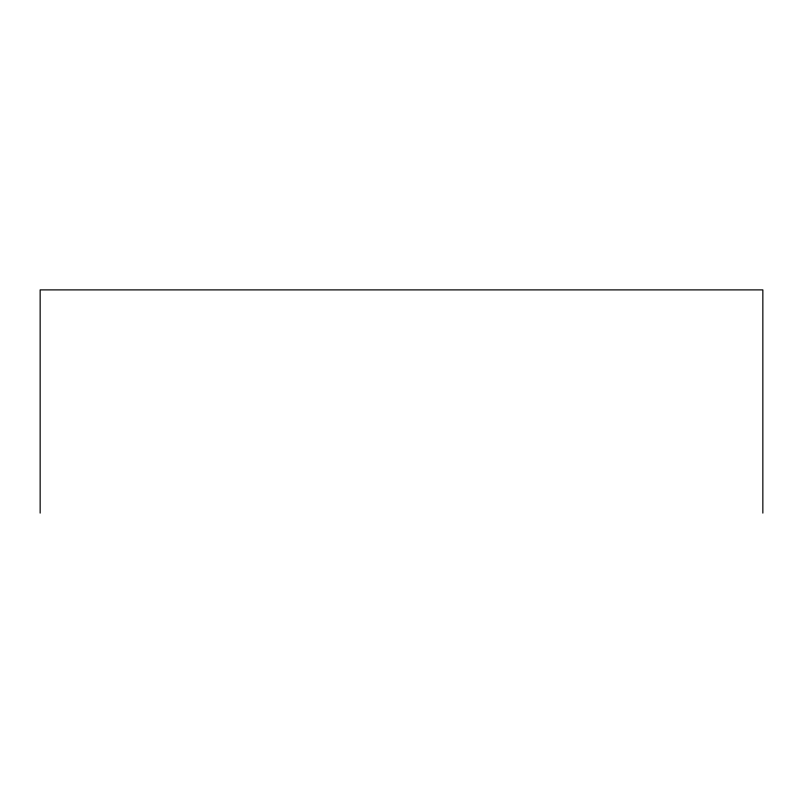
<?xml version="1.0" encoding="UTF-8"?>
<svg xmlns="http://www.w3.org/2000/svg" width="803" height="803" viewBox="0 0 803 803"><rect width="100%" height="100%" fill="white"/><g stroke="black" fill="none" stroke-linecap="round" stroke-linejoin="round"><path stroke-width="1.2" d="M762.85 513.107L762.85 289.893L40.15 289.893L40.15 513.107"/></g></svg>
